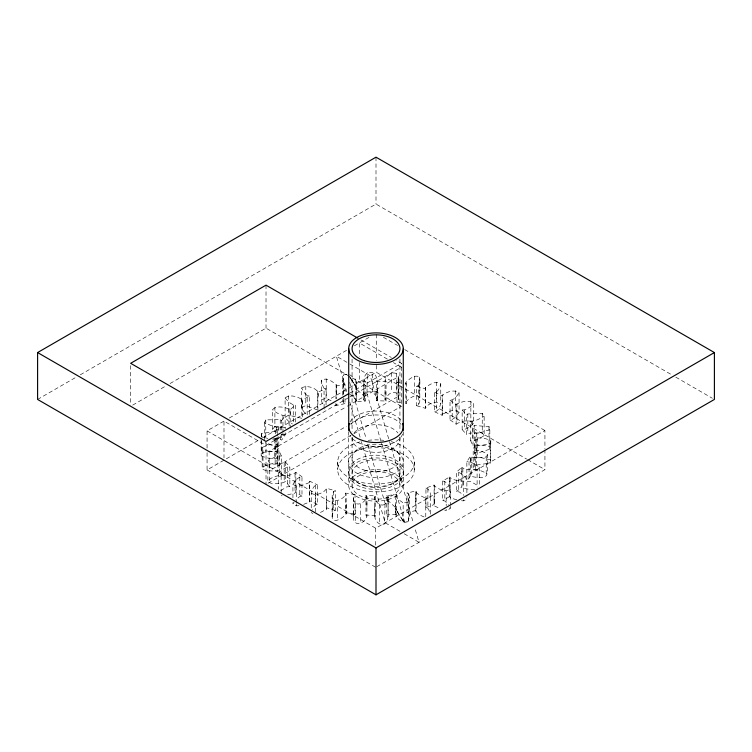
<?xml version="1.0" encoding="UTF-8"?>
<svg xmlns="http://www.w3.org/2000/svg" width="752" height="752" viewBox="0 0 752 752"><rect width="100%" height="100%" fill="white"/><g stroke="black" fill="none" stroke-linecap="round" stroke-linejoin="round"><path stroke-width="0.56" stroke-dasharray="3.76 2.82" d="M276.727 437.57L276.698 458.25C271.867 459.792 266.706 457.536 261.95 456.361C258.199 451.012 274.066 450.598 277.281 451.877L277.281 446.989M290.169 414.568L290.169 409.69C285.694 407.255 275.946 404.905 272.487 409.784L272.487 429.317L277.3 432.588M302.426 404.896L302.426 400.017C298.337 396.642 289.623 393.898 285.102 397.987L285.149 428.809M317.899 396.906C321.16 388.671 306.863 384.328 301.684 387.957L301.684 407.499L304.015 411.955L307.183 415.236L307.183 395.693L304.015 392.412L301.684 387.957M326.716 499.309L326.716 509.076L319.064 513.249M336.229 394.574L336.229 384.808C332.534 381.715 326.838 376.959 321.508 380.145L321.536 400.572L322.899 406.08M346.39 374.449L343.72 374.881L342.912 377.861L342.705 395.214M346.174 504.113L346.174 513.879C343.927 517.32 332.957 524.943 332.111 516.821L332.205 495.314L333.474 491.526L335.307 490.812L335.307 510.354L333.08 511.727L332.111 516.709M353.299 516.605L353.478 515.064L355.029 514.095L355.029 494.553L353.487 495.474L353.318 496.414L353.299 516.605C353.158 527.537 364.551 524.135 366.92 516.239L366.92 496.705L365.951 495.559L375.671 495.85L375.671 515.383C373.03 518.194 377.993 524.511 381.349 524.294C385.663 525.695 389.959 517.526 386.716 515.054L386.716 495.512L396.323 494.637L396.323 514.171C394.875 517.799 400.647 520.337 403.166 522.49L403.166 502.947C400.13 500.362 395.091 498.473 396.323 494.637M356.439 390.974L356.439 400.741L355.677 401.935L365.284 401.06L365.284 381.527C362.06 379.346 366.149 371.14 370.322 372.287C374.242 371.864 376.611 376.743 377.504 380.108L377.504 399.641L376.329 400.722L376.329 381.189L377.504 380.108M356.439 384.723L356.439 388.248L355.677 388.352L365.284 397.216L363.921 395.148L363.912 389.489M366.92 506.472L366.92 496.705C364.617 504.442 353.158 508.173 353.299 497.072M374.496 506.698L374.496 516.464L374.496 496.931L375.671 495.85M377.504 389.874L377.504 399.641L376.056 395.984L372.635 391.773L372.635 372.24M385.08 390.109L385.08 399.876L386.049 401.023L376.329 400.722M395.561 504.808L395.561 515.374L395.561 495.831M398.701 399.509L398.701 379.967C398.663 368.377 387.083 373.095 385.08 380.333L385.08 399.876C386.547 396.68 389.348 392.544 392.986 392.478C398.015 390.937 400.59 400.468 396.971 402.019L396.971 382.486L398.513 381.565L398.701 380.023M408.054 521.738L409.295 516.765L408.721 513.39L408.703 493.801L407.001 492.983L407.001 512.526L408.721 513.39M408.721 493.848L409.295 496.658L409.295 516.502M415.771 502.007L416.082 490.971L407.001 492.983M425.284 397.263L425.284 387.496C429.759 384.601 435.53 380.352 440.757 383.755L440.757 403.288C439.798 406.785 438.933 411.015 434.637 411.786L434.637 392.253C438.632 391.773 439.948 387.12 440.757 383.755M434.101 499.666L434.252 505.823L439.901 508.587M449.574 481.91L449.574 477.022L442.693 480.998L442.693 500.531L445.034 501.039L448.38 504.752M461.831 472.237L461.831 467.349L456.53 472.059L456.53 491.601L459.265 491.94L464.003 495.399M470.338 461.305L470.338 456.417C474.7 458.852 480.246 457.432 485.096 457.282C493.011 453.588 476.213 449.179 473.196 450.251L473.196 469.784C477.99 468.797 482.634 471.579 486.948 473.412C487.954 479.099 474.164 477.661 470.338 475.96L470.338 456.417L466.851 461.662L466.898 496.292M474.719 449.593L474.719 444.705C479.456 446.538 484.796 444.564 489.646 443.736C494.91 438.792 478.366 437.138 475.302 438.322L475.273 469.351M363.921 400.055L363.912 379.722L363.921 400.055L365.284 401.06M388.079 496.574L388.088 516.85L388.079 496.517L386.716 495.512M342.705 399.509L343.297 402.771L344.999 403.589L344.999 397.488M409.295 497.072L408.28 502.157L408.298 521.644M388.088 497.26L387.214 500.447L385.071 504.084M490.812 440.465L490.53 463.053L476.458 465.027L470.019 461.794L466.851 461.662M363.912 399.312L364.814 396.078L367.004 392.394M261.217 436.198L261.47 433.528L274.076 431.545L277.281 432.334L277.281 435.784M311.243 507.938L311.243 493.284C312.052 489.919 313.368 485.266 317.363 484.786L317.363 504.329L314.862 505.222L312.221 509.424M277.281 432.334L278.804 426.788L276.727 427.23L273.803 426.591L264.403 422.84L265.776 419.889L280.242 419.644L281.662 420.622L281.662 430.388M277.281 451.877L278.804 446.321L278.804 436.555M474.719 444.705L473.196 450.251M490.812 459.998L480.255 457.46L477.172 457.188L475.302 457.865L474.794 452.253L476.777 452.817L479.879 452.347L489.825 449.198L489.825 429.655L488.997 426.638L474.653 425.519L474.719 464.238L473.196 469.784M311.337 512.328L312.061 513.146M335.918 398.71L336.229 384.808L336.229 398.917M344.999 403.589L335.918 405.601L336.229 404.341L335.166 403.316M415.771 511.774L415.771 492.231L419.672 495.239L425.773 498.285L425.773 517.818C422.511 515.9 416.288 514.565 416.082 510.514L416.082 490.971M353.478 515.064L353.487 495.474M303.629 504.357L309.363 502.082L309.805 481.252L317.363 484.786M309.42 502.045L309.805 481.252M434.637 411.786L442.195 415.32L442.195 395.787C445.739 391.952 454.377 389.057 459.068 392.723L459.068 412.256C456.84 415.555 454.612 419.541 450.016 419.842L450.016 400.299C454.302 400.177 456.943 395.994 459.068 392.723M442.195 415.32L442.58 394.527M343.589 394.8L343.72 374.881M292.932 497.749L292.932 484.316C295.057 481.045 297.698 476.862 301.984 476.74L301.984 496.273L299.681 496.564L295.639 500.033M298.939 505.551C296.608 506.688 291.203 504.46 294.145 501.932M459.04 412.312C454.349 408.082 447.713 412.143 442.637 414.032M281.662 420.622L285.149 415.377C280.355 415.865 276.238 412.378 272.487 409.784M273.587 438.848L280.242 439.177L281.662 440.155L285.149 434.919L285.149 432.475M470.338 475.96L466.851 481.195L471.034 481.722L478.469 485.989M355.677 401.935L355.677 382.401C357.162 379.027 352.566 377.213 349.661 374.637M418.563 385.466L419.889 379.76L419.795 401.267L418.563 404.999L416.693 405.76L416.693 386.227L418.563 385.466L418.563 404.999M405.206 403.26L406.371 403.476L405.826 402.235L405.826 382.693C408.533 378.961 418.836 371.742 419.889 379.704M405.826 402.235C408.505 398.447 419.118 391.2 419.889 399.406M355.029 494.553L345.629 493.105C346.757 497.749 332.666 504.846 332.111 497.279M280.722 490.661L286.578 486.939L289.84 486.553L289.84 467.02C285.403 466.719 281.868 470.226 278.701 472.914C281.004 478.018 291.635 475.349 295.865 472.369L301.984 476.74M287.649 494.788L294.671 493.227L295.865 491.911L295.865 472.369M450.016 419.842L456.135 424.203L456.135 404.67C460.638 401.681 469.511 399.284 473.741 403.692L473.741 423.235C470.611 425.999 466.823 429.815 462.16 429.561L462.16 410.019C466.795 410.272 470.479 406.569 473.741 403.692M456.135 424.203C460.638 421.214 469.511 418.826 473.741 423.235M384.996 504.188L384.648 524.182M367.004 392.394L367.352 372.4M272.487 429.317L274.894 426.6L274.894 407.058M474.719 464.238L479.513 467.255L477.106 469.981L477.106 487.07M477.106 469.981C472.068 469.53 465.949 470.498 461.831 467.349L461.831 486.892L456.53 491.601M416.693 405.76L425.359 408.308C427.409 403.843 436.01 400.224 440.757 403.288M285.422 462.01L285.422 481.553C281.417 484.26 275.881 483.122 271.19 483.32C262.025 480.415 278.043 474.653 281.455 475.593L281.455 456.05C276.755 455.317 272.44 458.344 268.436 460.478C268.821 466.202 281.22 464.012 285.422 462.01L289.84 467.02M484.147 435.728L482.248 432.87L470.818 433.03L467.81 433.5L466.578 434.562L466.578 415.029L467.81 413.967L482.248 413.337L484.147 416.185L484.147 435.728C479.992 438.021 475.471 441.255 470.545 440.522L470.545 420.988C475.471 421.703 479.992 418.497 484.147 416.185M295.47 422.069L295.47 404.98L290.169 409.69L290.169 428.076M301.759 418.291L288.43 415.151L285.102 417.52L288.533 421.205L292.359 423.968M456.878 499.845L450.448 497.909L449.574 496.564L449.574 477.022C452.826 480.566 459.397 480.904 463.993 481.139C470.771 478.939 460.13 471.908 456.53 472.059M461.512 500.682C463.326 501.556 467.537 499.422 466.249 497.786M267.853 480.387L267.853 460.854M449.574 496.564L442.693 500.531M37.6 399.444L76.215 377.147M80.285 374.806L376 204.074L671.715 374.806M132.681 405.121L166.013 385.87M170.055 383.539L266.02 328.135L401.38 406.287L401.38 363.301L396.332 360.387M207.073 448.098L207.073 430.858L225.252 420.368M229.294 418.027L347.339 349.877M354.324 345.845L370.304 336.623M207.073 452.695L207.073 469.934L261.781 438.35M262.796 437.758L376.273 372.249L526.644 459.068M349.859 393.042L401.38 363.301M348.853 397.535L266.02 445.353L223.993 421.092L223.993 457.865M349.859 396.953L401.38 367.211L393.371 362.586M281.455 456.05L278.936 450.627L276.755 451.567L269.197 451.303L346.39 406.776M347.405 406.183L398.156 376.884L398.156 396.417L350.451 423.968M278.936 450.627L278.936 470.169L276.755 471.1L269.216 470.846L346.39 426.309M268.041 483.263L352.895 434.28M353.901 433.697L401.38 406.287M309.42 482.511C304.306 484.457 297.801 488.405 292.932 484.316M207.073 430.858L375.727 528.233L544.927 430.548L544.927 448.935M376.733 566.726L544.927 469.624L544.927 450.081M489.825 449.198L488.997 446.18L477.764 444.958L474.653 445.062L473.064 445.945L473.064 426.412L474.653 425.519M309.307 414.361L309.307 396.041L302.426 400.017L302.426 419.55M337.319 500.954L337.319 520.497M301.684 407.499L305.791 405.572L317.081 409.84M442.693 480.998C446.03 480.923 453.559 489.157 447.506 490.417C443.229 490.849 436.104 488.725 434.101 485.012L425.942 488.076L425.942 507.609L428.527 509.019L430.332 514.171M450.316 506.322C451.153 509.048 447.008 511.031 444.639 510.119M262.175 466.917L262.175 447.384C266.951 445.739 272.121 443.069 277.206 444.319L277.206 463.862C271.557 461.888 252.174 469.201 268.887 470.808M489.825 429.655L479.795 432.823L476.862 433.274L474.794 432.72L475.302 438.322M272.6 439.224L276.698 438.707L277.206 444.319M324.488 409.041L325.014 408.862M326.058 404.839L326.058 388.963L317.899 392.027L317.899 411.56M425.942 507.609L434.101 504.554L434.101 485.012M311.243 493.284C315.981 496.329 324.601 492.748 326.641 488.264L335.307 490.812M315.68 494.948L315.68 513.343M321.508 399.679L326.227 398.297L332.393 401.38M425.942 488.076C430.435 489.157 433.321 498.482 425.773 498.285M335.918 386.067L344.999 384.056L344.999 393.822M416.082 510.514L407.001 512.526M278.804 446.321L274.283 446.256L265.127 442.74M408.28 502.157L403.166 502.947M407.64 521.803L406.945 521.916M407.001 521.907L406.494 521.991M345.506 374.59L346.916 374.364M406.277 522.02L405.723 522.114M405.61 522.132L404.614 522.273L402.649 520.158M397.432 511.99L395.561 508.333L396.323 508.23L386.716 499.366L388.088 501.998M355.677 382.401L365.284 381.527M396.323 514.171L386.716 515.054M476.777 433.284L476.862 452.807M275.138 463.307L275.223 443.755M281.107 434.449L285.149 434.919M282.094 495.38L281.239 495.436M281.145 475.903L281.145 494.299M367.352 391.933L372.635 391.773M384.648 504.639C378.5 506.857 375.257 500.418 374.496 496.931M274.894 426.6L287.555 427.691M376.329 381.189L386.049 381.48L386.049 401.023M375.671 515.383L365.951 515.092L365.951 495.559M474.709 489.486C470.442 488.979 465.206 489.759 461.831 486.892M285.102 397.987C287.49 400.713 291.024 405.159 295.47 404.98M269.15 451.303L269.15 470.837M268.868 451.275L263.003 450.401L262.175 447.384M396.971 382.486L402.292 383.238M396.971 402.019L402.292 402.771M355.029 514.095L345.629 512.638L345.629 493.105M307.183 395.693L309.307 396.041M405.206 383.727L406.371 383.934L406.371 403.476M267.891 438.425L263.219 437.213M446.115 490.981L446.209 505.654M446.115 510.514L446.209 509.32M416.693 386.227L425.359 388.775L425.359 408.308M335.307 510.354L326.641 507.807L326.716 509.076L326.641 488.264M469.041 461.484L469.041 481.017M282.884 435.07L282.959 432.795M324.112 407.904L324.027 388.276L326.058 388.963M262.796 437.091L261.358 436.63M312.888 513.466L312.343 513.249M434.637 392.253L442.195 395.787M317.363 504.329L309.805 500.794M342.705 380.127L343.297 383.238L344.999 384.056M675.785 377.147L712.37 398.269M383.379 337.281L397.611 345.488M404.717 349.595L544.927 430.548M360.969 339.97L391.275 357.473M387.374 359.118L359.353 342.94L359.353 356.73M527.66 459.651L544.927 469.624M346.935 362.323L336.36 356.213L346.738 391.613M349.755 363.949L370.2 375.756L413.534 523.58M399.989 531.326L385.184 522.781L361.383 441.574M404.219 533.77L419.024 542.314L414.747 527.744M207.073 469.934L375.727 567.309M476.411 465.037L476.458 445.494M450.016 400.299L456.135 404.67M301.984 496.273L295.865 491.911M349.661 394.17L353.985 397.601L356.439 400.741L356.439 381.208M444.817 481.346L444.817 500.879M434.252 486.29L434.252 505.823M462.16 410.019L466.578 415.029M462.16 429.561L466.578 434.562M289.84 486.553L285.422 481.553M427.888 488.668L427.888 508.211M324.027 388.276L322.176 384.733L321.508 380.145M385.08 380.333L386.049 381.48M365.951 515.092L366.92 516.239M403.166 520.892L399.039 514.659M402.527 519.97L397.47 512.065M349.661 376.884L350.159 377.607M349.849 377.166L351.278 379.299M350.338 377.88L352.961 381.922M351.391 379.469L352.068 380.503M352.171 380.672L353.468 382.73L353.064 382.082M398.983 514.575L396.266 509.865A10.124 2.623 52.3 0 1 395.552 508.324M353.421 382.655L354.991 385.325M354.737 384.883L355.734 386.716A10.124 2.623 52.3 0 1 356.448 388.248L355.226 385.748M396.577 373.283L396.577 392.817M355.395 503.708L355.423 523.298M470.545 420.988L473.064 426.412M470.545 440.522L473.064 445.945M281.455 475.593L278.936 470.169M405.826 382.693L406.371 383.934M345.629 512.638L346.174 513.879L346.174 494.346M449.903 507.591L450.316 508.615M380.982 441.311L366.75 392.741L364.88 393.164L363.968 394.274A10.284 2.66 52.3 0 0 363.921 395.148M381.574 443.342L404.708 522.264M349.661 382.411L366.271 439.074M367.756 444.131L385.25 503.831L387.12 503.417L388.041 502.27A10.284 2.66 52.3 0 0 388.079 501.434M349.783 402.019L360.772 439.497M332.365 499.807L332.375 519.397M277.206 463.862L276.698 458.25M425.359 388.775L425.284 387.496L425.284 407.039M490.53 443.511L490.53 463.053M488.997 426.638L488.997 446.18M487.597 454.199L487.597 473.741M486.224 457.15L486.224 476.693M482.248 413.337L482.248 432.87M479.513 467.255L479.513 486.788M477.172 437.645L477.172 457.188M472.688 421.299L472.688 440.832M471.758 457.395L471.758 476.937M470.855 401.136L470.855 420.669M467.81 413.967L467.81 433.5M464.369 410.066L464.369 429.608M463.57 481.43L463.57 494.863M463.57 499.742L463.57 500.964M462.865 468.477L462.865 488.02M458.739 472.153L458.739 491.686M456.962 403.486L456.962 423.019M455.327 390.561L455.327 410.103M452.196 400.083L452.196 419.616M450.316 489.082L450.316 505.165M450.175 478.253L450.175 497.786M436.686 391.773L436.686 411.316M436.32 382.091L436.32 401.624M430.492 496.893L430.492 516.436M419.625 377.175L419.625 396.718M414.681 376.085L414.681 395.618M414.286 461.963L414.286 469.784A38.286 22.099 0 0 1 356.862 488.922A38.286 22.099 0 0 1 356.862 450.636A38.286 22.099 0 0 1 414.286 469.784M403.279 431.639L403.279 485.407A27.279 15.745 0 0 1 362.361 499.046A27.279 15.745 0 0 1 362.361 471.767A27.279 15.745 0 0 1 403.279 485.407M399.932 359.155L399.932 431.639M399.932 437.485L399.932 485.407A23.932 13.818 0 0 1 364.034 497.373A23.932 13.818 0 0 1 364.034 473.45A23.932 13.818 0 0 1 399.932 485.407M398.513 381.565L398.513 401.098M391.35 372.804L391.35 392.337M379.365 504.799L379.365 524.341M376.273 334.32L376.273 360.753M376.273 365.35L376.273 372.249M376 157.177L376 204.074M375.727 528.233L375.727 545.473M360.65 504.235L360.65 523.777M359.353 362.483L359.353 382.016M352.068 359.155L352.068 431.639M352.068 437.485L352.068 485.407M348.721 431.639L348.721 485.407M343.297 383.238L343.297 397.028M343.297 398.175L343.297 402.771M337.714 461.963L337.714 469.784M335.918 403.307L335.918 405.601M333.474 491.526L333.474 511.069M326.227 378.754L326.227 398.297M317.748 390.749L317.748 410.291M315.314 485.266L315.314 504.799M305.791 386.039L305.791 405.572M301.825 398.786L301.825 418.328M299.804 476.956L299.804 496.499M296.673 486.478L296.673 502.571M296.673 503.718L296.673 506.011M295.038 473.553L295.038 493.096M293.261 404.886L293.261 424.429M292.932 502.637L292.932 503.849M289.135 408.562L289.135 428.095M288.43 395.608L288.43 415.151M287.631 466.973L287.631 486.506M284.19 463.072L284.19 482.615M282.959 415.555L282.959 431.648M281.662 434.054L281.662 440.155M280.242 419.644L280.242 431.131M280.242 435.728L280.242 439.177M279.312 455.74L279.312 475.283M278.804 426.788L278.804 431.676M278.259 473.346L278.259 489.223M277.281 436.931L277.347 471.053M276.727 427.23L276.727 432.973M275.542 431.545L275.542 433.848M275.542 438.444L275.542 451.087M274.828 439.394L274.828 458.927M269.752 463.702L269.752 483.245M266.02 285.149L266.02 328.135M266.02 442.43L266.02 484.429M265.776 419.889L265.776 438.2M264.403 422.84L264.403 441.227M263.003 450.401L263.003 469.934M261.47 433.528L261.47 437.185M261.47 440.851L261.47 453.061M261.188 440.023L261.188 456.116M130.66 365.622L130.66 405.121M391.209 441.678A38.286 22.099 0 0 1 406.249 475.508A38.286 22.099 0 0 1 345.751 475.508A38.286 22.099 0 0 1 360.791 441.678M368.151 440.334A38.286 22.099 0 0 1 383.849 440.334M350.009 422.022A27.279 15.745 0 0 1 376 411.043A27.279 15.745 0 0 1 401.991 422.022M402.696 433.932A27.279 15.745 0 0 1 377.391 446.434A27.279 15.745 0 0 1 350.009 435.483M350.968 424.448A27.279 15.745 0 0 1 376 414.954A27.279 15.745 0 0 1 401.032 424.448M399.801 437.091A23.932 13.818 0 0 1 376 452.337A23.932 13.818 0 0 1 352.199 437.091M354.042 433.03A23.932 13.818 0 0 1 376 424.701A23.932 13.818 0 0 1 397.958 433.03M362.361 484.589A27.279 15.745 0 0 0 403.279 470.949A27.279 15.745 0 0 0 362.361 457.31A27.279 15.745 0 0 0 362.361 484.589M359.992 474.719A27.279 15.745 0 0 0 403.128 463.589A27.279 15.745 0 0 0 364.87 447.581A27.279 15.745 0 0 0 359.992 474.719M362.361 487.324A27.279 15.745 0 0 0 403.279 473.685A27.279 15.745 0 0 0 362.361 460.045A27.279 15.745 0 0 0 362.361 487.324M364.034 485.651A23.932 13.818 0 0 0 399.932 473.685A23.932 13.818 0 0 0 364.034 461.719A23.932 13.818 0 0 0 364.034 485.651M364.034 470.019A23.932 13.818 0 0 0 399.932 458.053A23.932 13.818 0 0 0 364.034 446.096A23.932 13.818 0 0 0 364.034 470.019"/><path stroke-width="1.13" d="M37.6 352.556L376 157.177L714.4 352.556L714.4 399.444L376 594.823L37.6 399.444L37.6 352.556L376 547.926L714.4 352.556M348.853 393.625L266.02 441.452L130.66 363.301L266.02 285.149L357.943 338.221M403.279 348.646A27.279 15.745 0 0 1 362.361 362.285A27.279 15.745 0 0 1 362.361 335.007A27.279 15.745 0 0 1 403.279 348.646L403.279 430.473M376 547.926L376 594.823M348.721 348.646L348.721 430.473M402.696 423.573A27.279 15.745 0 0 1 376 442.543A27.279 15.745 0 0 1 349.304 423.573M364.034 360.612A23.932 13.818 0 0 0 399.932 348.646A23.932 13.818 0 0 0 364.034 336.68A23.932 13.818 0 0 0 364.034 360.612"/></g></svg>
